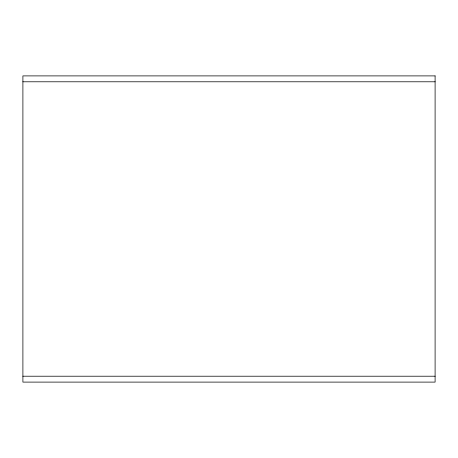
<?xml version="1.0" encoding="UTF-8"?>
<svg xmlns="http://www.w3.org/2000/svg" width="458" height="458" viewBox="0 0 458 458"><rect width="100%" height="100%" fill="white"/><g stroke="black" fill="none" stroke-linecap="round" stroke-linejoin="round"><path stroke-width="0.69" d="M22.9 81.787L435.1 81.787M22.9 376.213L435.1 376.213M435.1 75.896L22.9 75.896L22.9 382.104L435.1 382.104L435.1 75.896"/></g></svg>
